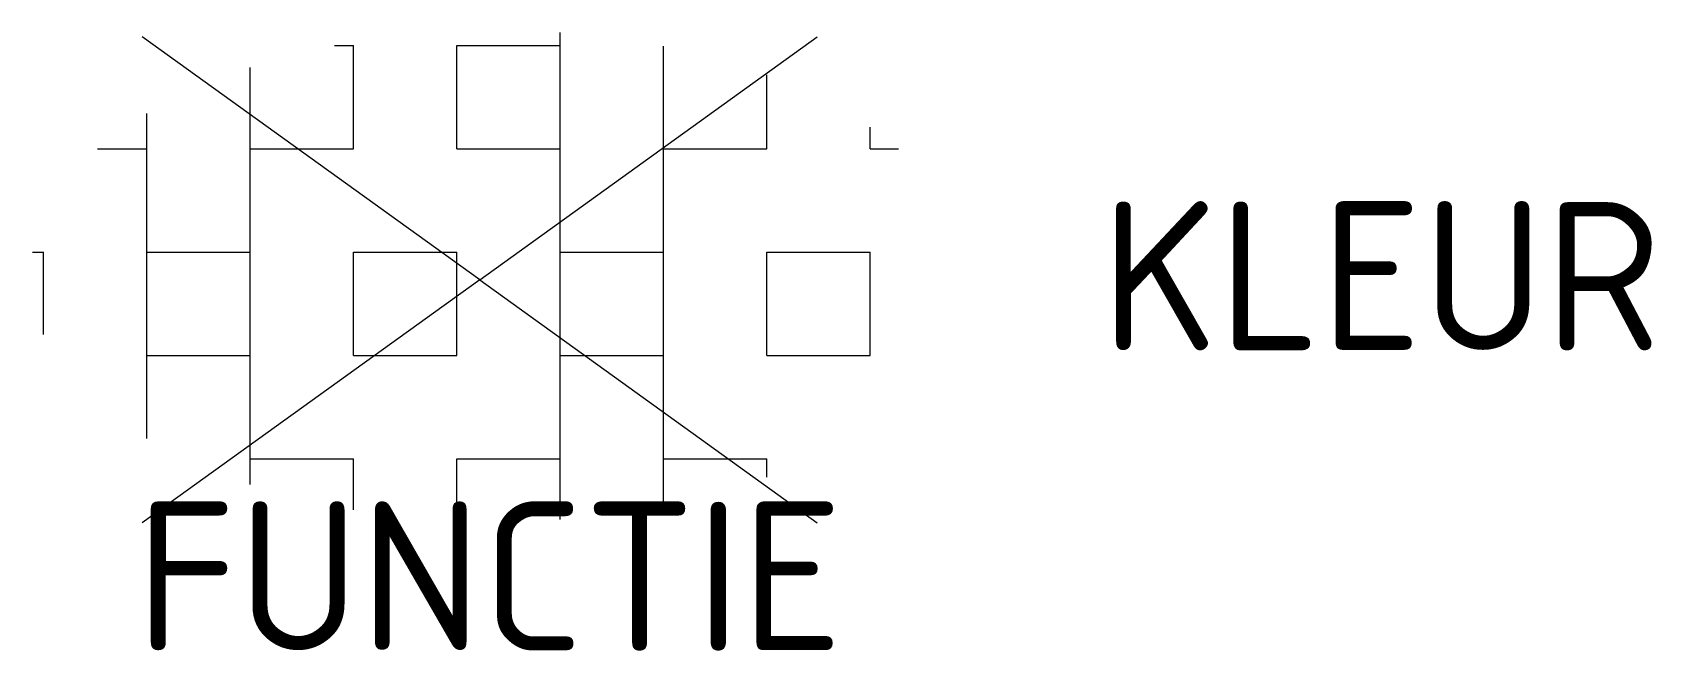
# Model space of a CAD drawing. Extents: x -5.6 to 14, y -4.5 to 2.9.
import ezdxf
from ezdxf.enums import TextEntityAlignment as Align

# ---------------------------------------------------------------- set-up
doc = ezdxf.new("R2010")
doc.units = 0
doc.styles.add('NLCS-ISO', font='NLCS-ISO.ttf')

msp = doc.modelspace()

# ---------------------------------------------------------------- linework, layer by layer
at = {"ltscale": 0.1}
for p, q in [((0.754, -2.946), (0.754, 2.946)), ((-0.22, -0.047), (-4.303, 2.893)), ((-1.977, 2.786), (-1.746, 2.786)), ((-1.746, 1.536), (-1.746, 2.786)), ((-0.496, 2.786), (0.754, 2.786)), ((-0.496, 1.536), (-0.496, 2.786)), ((-0.22, -0.047), (3.864, 2.893)), ((2.004, -2.78), (2.004, 2.78)), ((-2.996, -2.522), (-2.996, 2.522)), ((3.254, 1.536), (3.254, 2.432)), ((-4.246, -1.965), (-4.246, 1.965)), ((4.504, 1.536), (4.504, 1.799)), ((-4.845, 1.536), (-4.246, 1.536)), ((-2.996, 1.536), (-1.746, 1.536)), ((-0.496, 1.536), (0.754, 1.536)), ((2.004, 1.536), (3.254, 1.536)), ((4.504, 1.536), (4.845, 1.536)), ((-5.632, 0.286), (-5.496, 0.286)), ((-5.496, -0.707), (-5.496, 0.286)), ((-4.246, 0.286), (-2.996, 0.286)), ((-1.746, 0.286), (-0.496, 0.286)), ((-1.746, -0.964), (-1.746, 0.286)), ((-0.496, -0.964), (-0.496, 0.286)), ((0.754, 0.286), (2.004, 0.286)), ((3.254, 0.286), (4.504, 0.286)), ((3.254, -0.964), (3.254, 0.286)), ((4.504, -0.964), (4.504, 0.286)), ((-0.22, -0.047), (-4.303, -2.987)), ((-0.22, -0.047), (3.864, -2.987)), ((-4.246, -0.964), (-2.996, -0.964)), ((-1.746, -0.964), (-0.496, -0.964)), ((0.754, -0.964), (2.004, -0.964)), ((3.254, -0.964), (4.504, -0.964)), ((-2.996, -2.214), (-1.746, -2.214)), ((-1.746, -2.828), (-1.746, -2.214)), ((-0.496, -2.214), (0.754, -2.214)), ((-0.496, -2.961), (-0.496, -2.214)), ((2.004, -2.214), (3.254, -2.214)), ((3.254, -2.432), (3.254, -2.214))]:
    msp.add_line(p, q, dxfattribs=at)

# ---------------------------------------------------------------- texts
at = {"style": 'NLCS-ISO'}
msp.add_attdef('KLEUR', text='', height=1.8, dxfattribs=at).set_placement((7.295, 0), align=Align.MIDDLE_LEFT)
at = {"style": 'NLCS-ISO', "flags": 1}
msp.add_attdef('FUNCTIE', text='', height=1.8, dxfattribs=at).set_placement((-0.104, -3.632), align=Align.MIDDLE_CENTER)

doc.saveas('drawing.dxf')
